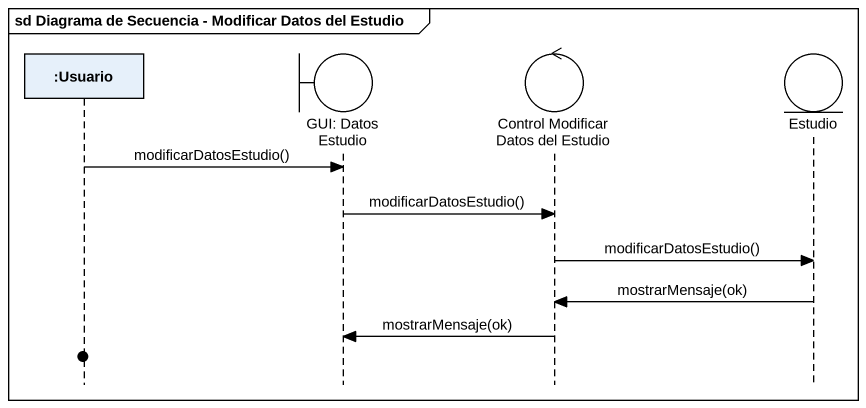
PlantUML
@startuml
mainframe sd Diagrama de Secuencia - Modificar Datos del Estudio
hide footbox
participant ":Usuario" as Usuario
boundary "GUI: Datos Estudio" as GUI_Datos_Estudio
control "Control Modificar Datos del Estudio" as Control_Modificar_Datos_del
entity Estudio

Usuario -> GUI_Datos_Estudio : modificarDatosEstudio()
GUI_Datos_Estudio -> Control_Modificar_Datos_del : modificarDatosEstudio()
Control_Modificar_Datos_del -> Estudio : modificarDatosEstudio()
Estudio -> Control_Modificar_Datos_del : mostrarMensaje(ok)
Control_Modificar_Datos_del -> GUI_Datos_Estudio : mostrarMensaje(ok)
@enduml
